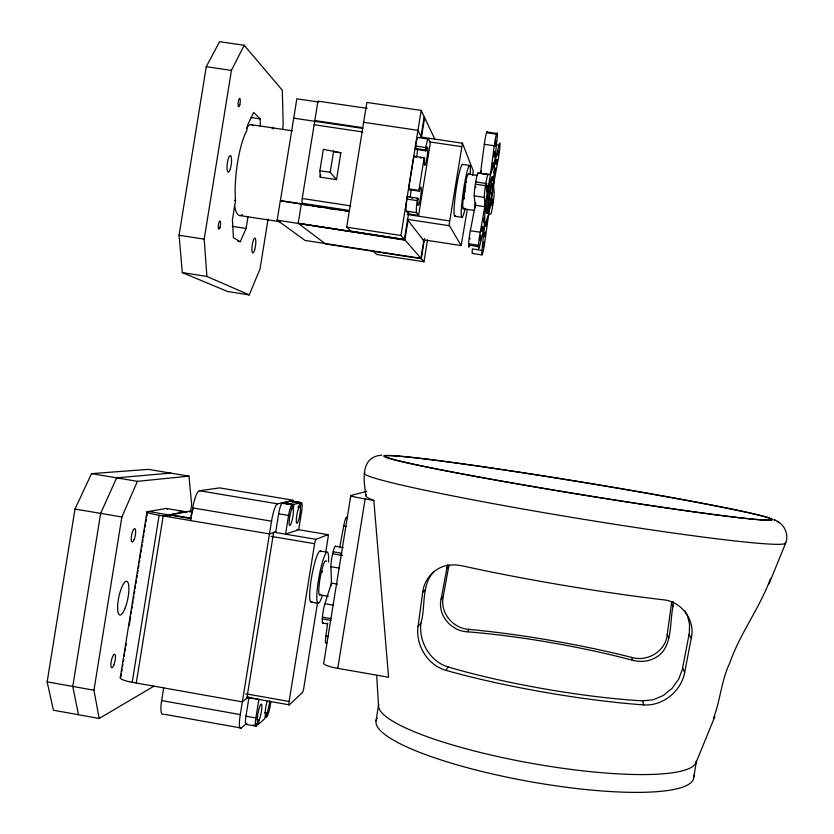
<?xml version="1.0" encoding="UTF-8"?>
<svg xmlns="http://www.w3.org/2000/svg" width="834" height="834" viewBox="0 0 834 834"><rect width="100%" height="100%" fill="white"/><g stroke="black" fill="none" stroke-linecap="round" stroke-linejoin="round"><path stroke-width="1.25" d="M469.323 246.332A10.456 0.907 -81.4 0 1 468.593 245.092L468.635 243.789A10.477 0.917 -81.4 0 1 470.334 230.737L475.745 202.777M475.255 207.76L474.275 195.865A10.706 0.938 -81.6 0 1 475.37 184.137L475.734 181.937A10.706 0.938 -81.6 0 1 477.965 173.076L490.455 174.452L494.572 163.308L498.951 145.293A10.206 0.782 -81.6 0 1 499.941 145.47L499.868 146.847A10.196 0.782 -81.6 0 1 498.159 159.565L492.477 189.954M468.593 245.092L478.487 246.614L478.539 245.311A10.477 0.844 -81.3 0 1 480.269 232.248L490.455 174.452L494.27 145.783A10.581 0.834 -81.6 0 1 496.532 134.191L496.803 133.482L486.9 132.022L486.618 132.731A10.571 0.907 -81.7 0 0 484.325 144.303L480.572 172.972L481.437 170.751M490.455 174.452L488.026 174.587A10.717 0.876 -81.5 0 0 485.847 183.459L485.492 185.659A10.706 0.876 -81.5 0 0 484.335 197.387L485.221 206.749L484.293 226.754L481.937 250.398A10.112 0.792 -81.3 0 0 482.344 254.141L482.625 253.317A10.102 0.792 -81.3 0 0 484.815 241.943L489.652 207.405M475.787 186.472L475.776 187.202M323.29 622.571A10.55 1.47 -79.7 0 1 322.299 618.88L322.424 617.129A10.561 1.48 -79.7 0 1 324.926 603.733L331.452 583.112L330.921 566.703A10.519 1.48 -80 0 1 332.672 553.745L333.152 551.785A10.508 1.48 -80 0 1 335.862 546.322L343.243 547.573M491.591 198.065L490.819 202.391M331.275 585.593L331.452 583.112L337.562 584.154M671.756 601.606L667.221 634.664C665.678 651.323 647.288 662.154 631.703 657.411A176.829 26.083 9.9 0 0 468.989 629.378C452.883 628.586 439.591 612.396 443.25 596.393L448.953 565.181L455.218 564.837L461.348 565.65A199.514 16.743 9.6 0 0 662.78 599.729C681.284 601.033 695.681 620.089 691.261 638.239L684.651 672.538C681.128 691.23 662.842 706.335 643.639 704.897A176.829 26.083 9.9 0 1 446.065 670.411C427.675 665.261 415.488 645.245 418.043 626.532L422.692 592.349C424.131 578.754 435.244 566.786 448.953 565.15M469.959 237.94L469.949 238.941M490.809 201.38L491.33 198.065M770.543 578.504C759.805 607.882 740.05 633.413 729.698 663.155C721.368 680.398 720.18 701.227 713.456 718.262M433.836 571.717C420.92 585.134 425.809 607.194 420.962 623.04C418.491 641.45 429.906 661.466 448.014 666.919A158.491 23.352 9.9 0 0 642.618 700.841L653.262 699.747L663.155 695.556L672.058 688.373L678.678 679.178L682.348 669.473L689.364 632.891L689.562 624.499L687.779 616.795M447.483 564.993L441.113 598.948C437.329 615.252 451.361 631.328 467.624 631.818A158.491 23.352 9.9 0 1 632.412 660.236C640.022 662.3 648.487 661.643 655.409 657.745C673.403 648.174 669.295 622.185 673.069 606.412L673.361 601.804M326.792 642.514A10.248 1.387 -79.6 0 1 326.501 642.868L326.157 643.15A10.269 1.387 -79.6 0 1 325.875 636.165L327.626 623.29M472.836 175.276L473.201 170.824L462.443 143.135L449.078 224.982L461.129 245.603L467.321 209.386M154.071 686.111L99.183 718.46L53.407 710.224L47.152 681.858L74.997 509.042L91.531 473.639L148.358 469.375L188.964 476.151L191.664 504.747L190.632 511.179M99.183 718.46L93.95 690.208L121.868 516.997L137.412 481.333L188.964 476.151M268.1 218.946L260.041 268.892L249.272 294.902L227.463 291.462L182.323 272.603L179.07 235.282L206.259 66.71L219.561 41.7L244.206 45.276L282.309 90.249L283.195 125.454L282.57 129.301M120.284 677.333L146.972 511.888M120.909 676.822L121.326 674.258M121.733 671.704L122.15 669.139M122.556 666.574L122.973 664.02M123.39 661.456L123.797 658.902M124.214 656.337L124.62 653.783M125.037 651.218L125.454 648.654M125.861 646.1L126.278 643.535M129.166 625.615L130.615 616.66M131.021 614.095L131.438 611.541M131.855 608.976L132.262 606.412M132.679 603.858L133.086 601.293M133.503 598.739L133.92 596.174M134.326 593.62L134.743 591.056M135.15 588.491L135.567 585.937M135.984 583.373L136.39 580.818M136.807 578.254L137.214 575.7M137.631 573.135L138.048 570.571M138.454 568.017L138.871 565.452M139.278 562.898L139.695 560.333M140.112 557.779L140.519 555.215M140.936 552.65L141.342 550.096M141.759 547.531L142.176 544.977M142.583 542.413L143 539.859M143.417 537.294L143.823 534.73M144.24 532.175L144.647 529.611M145.064 527.057L145.481 524.492M145.887 521.938L146.304 519.374M146.711 516.809L147.545 511.69L166.195 508.459L185.429 511.701A15.94 3.816 -79.4 0 1 186.722 512.514M248.803 696.765L242.34 701.884L132.199 682.295L159.148 515.245A16.857 1.501 8.3 0 1 147.545 511.69M249.272 294.902L206.905 276.461L204.194 239.17L231.425 70.39L244.206 45.276M136.255 683.015L163.214 515.933L185.429 511.701M260.385 126.247L260.114 118.897L253.63 112.381L247.74 124.85L246.812 130.552A45.818 10.654 -82.8 0 0 235.532 200.452L232.415 219.822L233.405 237.711L240.286 241.714L246.082 228.464L247.938 217.007M163.454 714.123A16.972 3.816 -78 0 1 161.65 700.56L163.693 687.894M190.694 520.583L192.737 507.906A16.67 3.889 -79.7 0 1 199.503 490.757L219.592 487.9L293.474 500.264L277.482 503.83L199.503 490.757M423.776 240.672L420.92 258.311L305.036 240.421L277.159 220.197L280.287 200.858L349.331 211.398M424.558 238.597L421.306 258.748L325.479 243.955L298.218 223.272L301.355 203.861L349.248 211.169M304.243 204.987L302.283 203.308A4.222 0.824 -82.3 0 1 302.221 198.492L314.137 124.746A4.253 0.824 -82.8 0 1 315.513 121.378M315.513 121.399L314.804 120.555L317.942 101.133L367.148 108.378M299.01 223.554L404.803 240.098L408.003 220.343L424.152 241.151M302.137 204.194L301.355 203.861M319.87 170.751L323.331 149.296L340.866 152.789L336.529 179.633L320.235 177.173L319.87 170.751L330.201 172.304L336.529 179.633M320.235 177.173L320.652 174.619M164.725 714.352L241.245 728.061A17.034 2.992 -78.6 0 1 240.286 714.602L271.54 521.198A16.732 3.055 -79.9 0 1 277.482 503.83M330.201 172.304L333.673 150.85M246.822 698.329L273.604 532.624M245.947 716.177L248.959 697.547L258.884 699.309L255.871 717.949A10.519 1.751 -78.7 0 0 256.361 726.237L246.499 724.465A10.508 1.814 -78.7 0 1 245.947 716.177L255.871 717.949M275.637 532.436L278.65 513.796A10.321 1.856 -80 0 1 282.267 503.131L292.588 504.674L291.91 508.917A8.903 1.532 -80 0 0 289.148 522.449A8.903 1.532 -80 0 0 291.692 521.803A8.903 1.532 -80 0 0 293.287 508.573L293.964 504.351L299.646 503.006L298.979 507.135A8.684 1.459 -80 0 0 296.299 520.322A8.684 1.459 -80 0 0 298.728 519.718A8.684 1.459 -80 0 0 300.282 506.811L301.366 502.6A9.987 1.678 -80.1 0 1 301.543 511.94L298.666 529.757L285.582 534.114L288.595 515.464A10.321 1.783 -80 0 1 292.15 504.789L292.588 504.674M256.361 726.237L257.539 721.546A9.07 1.512 -78.8 0 1 259.03 708.785A9.07 1.512 -78.8 0 1 261.886 706.231A9.07 1.512 -78.8 0 1 259.082 720.18L258.404 724.392L255.955 723.954M269.601 700.862A8.83 1.439 -78.9 0 1 266.932 713.174L266.265 717.292L266.734 716.865A10.154 1.647 -78.9 0 0 270.289 705.324L270.904 701.509M346.704 227.171L400.956 235.49L404.365 239.421L351.166 231.247L346.704 227.171L366.866 102.436L421.18 110.422L435.004 139.539M246.947 697.339L289.242 704.855A4.274 0.636 -79.1 0 1 289.106 701.488L314.627 543.716A4.212 0.646 -80 0 1 315.992 539.358L327.96 534.646A4.014 0.594 -80 0 1 327.981 538.284L325.698 552.358M317.629 602.263L303.764 687.998A4.076 0.584 -79.2 0 1 302.429 692.533M366.783 491.372L350.843 495.49L323.769 662.905A17.003 2.888 8.7 0 0 337.749 668.347L388.571 677.26L373.83 500.379A208.5 12.249 9.5 0 1 366.543 494.625M400.956 235.49L421.18 110.422M406.929 199.065L407.326 196.605L417.625 198.169L418.084 198.846A9.247 1.136 -81.8 0 0 418.97 204.267A9.247 1.136 -81.8 0 0 421.264 190.089A9.247 1.136 -81.8 0 0 419.325 191.163L409.056 189.62L408.577 188.901L413.862 156.198L424.172 157.73L424.61 158.533A9.289 1.126 -82 0 0 425.434 164.319A9.289 1.126 -82 0 0 427.727 150.141A9.289 1.126 -82 0 0 425.851 150.85L415.572 149.317L415.509 146.023A10.738 1.376 -82.1 0 1 418.303 137.558L428.54 139.08L430.354 142.75L418.595 215.474L408.493 213.931L406.398 211.148A10.686 1.376 -81.8 0 1 406.929 199.065L417.229 200.629A10.686 1.314 -81.8 0 0 416.625 212.701L418.595 215.474M404.803 240.098L404.344 239.567L408.733 212.441M421.045 136.317L424.204 116.791M424.61 117.657L421.462 137.12L417.959 130.333L363.655 122.296M337.749 668.347L365.156 498.941A17.003 1.032 9 0 1 350.843 495.49M417.229 200.629L417.625 198.169M419.325 191.163L418.877 190.454L424.172 157.73M425.851 150.85L425.809 147.555A10.748 1.303 -82 0 1 428.54 139.08M373.288 251.274L376.78 254.474L423.985 261.772L427.519 239.942M376.03 720.805L378.657 704.594A161.4 30.806 10.1 0 0 533.385 763.652A161.4 30.806 10.1 0 0 696.473 760.785L693.794 777.246M491.674 194.947L492.07 192.456M339.647 547.688L343.681 526.087A10.185 1.397 -80.2 0 1 346.527 517.236L346.84 517.122A10.175 1.397 -80.2 0 1 347.309 517.799M190.819 515.965L193.248 508.573M486.649 190.59L487.358 185.534L486.566 190.715M696.213 762.203L714.884 716.448M768.969 583.977L785.638 543.122C788.943 535.136 784.971 525.253 777.371 521.375M492.06 205.612L492.758 200.806L491.997 205.664M381.805 455.197C360.288 456.552 363.468 479.831 365.897 495.125M446.065 670.411L448.014 666.919M467.624 631.818L468.989 629.378M418.043 626.532L420.962 623.04M441.113 598.948L443.25 596.393M495.896 140.915L495.135 146.096L495.917 140.915M422.692 592.349L425.548 589.471M446.753 568.069L448.786 566.015M289.242 704.855L302.429 692.564M258.404 724.392L264.795 718.616L265.462 714.488A8.83 1.439 -78.9 0 1 267.203 701.102M241.245 728.061L246.906 723.151M275.971 531.873L269.476 533.927L159.148 515.245M301.366 502.6L291.368 501.088L300.949 502.693M170.584 473.087L116.645 477.851L100.653 513.39L72.766 686.424L78.459 714.738M206.259 66.71L231.425 70.39M318.64 102.029L296.841 98.819L280.412 200.587L302.179 203.913M486.618 132.731L496.532 134.191M495.354 144.762L498.951 145.293M484.325 144.303L494.27 145.783M314.804 120.555L362.738 127.665M293.714 118.167L362.811 128.415M420.326 136.953L462.516 143.219M314.137 124.746L362.832 131.98M429.479 141.884L461.525 146.638M251.201 117.573L260.114 118.897M415.509 146.023L425.809 147.555M415.113 148.494L425.413 150.026M251.514 124.725L292.234 130.792M414.978 157.094L415.613 157.188M420.107 157.866L421.389 158.053M423.318 158.345L424.61 158.533M462.39 164.371L469.573 165.445M477.965 173.076L488.026 174.587M334.601 151.851L340.866 152.789M468.322 174.087L477.194 175.421M475.734 181.937L485.847 183.459M475.37 184.137L485.492 185.659M474.275 195.865L484.335 197.387M408.577 188.901L418.877 190.454M475.349 205.258L485.221 206.749M411.026 197.783L412.945 198.075M416.802 198.659L418.084 198.846M463.318 208.781L474.682 210.512M454.718 216.246L461.859 217.33M406.398 211.148L416.625 212.701M302.221 198.492L350.885 205.904M407.242 214.484L449.505 220.916M302.283 203.308L349.54 210.512M407.013 219.279L449.161 225.712M305.911 205.07L309.748 205.654M312.291 206.04L314.845 206.425M317.4 206.822L319.943 207.207M328.877 208.573L331.421 208.959M333.975 209.344L336.529 209.741M345.453 211.096L348.007 211.492M470.334 230.737L480.269 232.248M234.333 200.264L235.532 200.452M468.635 243.789L478.539 245.311M422.661 239.671L461.098 245.571M481.937 250.398L472.346 248.928A10.112 0.855 -81.4 0 0 472.732 252.963M298.218 223.272L404.344 239.567M277.159 220.197L404.855 239.806L421.306 258.748M240.067 215.589L280.36 221.771M472.44 253.453L481.969 254.923M232.227 226.327L246.082 228.464M237.742 241.328L240.286 241.714M179.07 235.282L204.194 239.17M182.323 272.603L206.905 276.461M365.156 498.941L373.83 500.379M299.646 503.006L290.023 501.39L284.144 502.704L293.964 504.351M282.267 503.131L292.15 504.789M297.769 506.936L298.979 507.135M91.531 473.639L137.412 481.333M290.67 508.709L291.91 508.917M278.65 513.796L288.595 515.464M343.681 526.087L346.089 526.494M192.737 507.906L271.54 521.198M191.997 511.69L189.433 511.263L170.939 514.797L191.476 518.268M297.175 529.444L327.96 534.646M273.635 532.165L316.003 539.327M148.681 511.492L190.913 518.644M271.238 536.377L314.627 543.716M333.152 551.785L341.836 553.255M74.997 509.042L121.868 516.997M320.193 551.045L327.241 552.233M332.672 553.745L342.597 555.434M330.921 566.703L339.594 568.173M319.547 594.798L328.304 596.31M324.926 603.733L333.6 605.223M311.218 602.127L318.286 603.347M322.424 617.129L331.108 618.63M322.299 618.88L330.973 620.381M322.685 623.04L327.616 623.895M325.875 636.165L328.283 636.582M245.811 693.794L289.117 701.477M264.534 712.757L266.932 713.174M161.65 700.56L240.286 714.602M47.152 681.858L93.95 690.208M257.247 719.846L259.082 720.18M253.171 725.121L256.862 725.788M778.747 522.074L774.088 519.686L775.411 520.374M421.316 258.686L423.985 261.772M407.503 220.051L407.951 220.635M407.326 196.605L407.816 197.293M684.87 611.02L685.861 612.667M671.537 603.733L673.069 606.412M689.092 634.455L691.261 638.239M686.173 613.23L686.747 614.387M667.221 634.664L668.691 637.864M682.629 668.149L684.651 672.538M687.028 614.971L687.654 616.493M631.703 657.411L632.412 660.236M642.618 700.841L643.639 704.897M376.697 675.457L378.532 706.012M246.395 128.113A45.807 10.706 -82.8 0 1 253.202 125.798M242.35 214.619A45.807 10.706 -82.8 0 1 234.469 205.498M271.915 127.883A7.579 1.658 -83 0 1 273.458 129.009M455.552 215.579A26.229 2.585 -81.6 0 1 455.917 191.049A26.229 2.585 -81.6 0 1 462.807 164.778M465.101 208.698A26.24 2.46 -81.6 0 1 461.327 210.022A26.24 2.46 -81.6 0 1 466.832 172.555A26.24 2.46 -81.6 0 1 470.157 174.358M463.84 198.534A12.114 1.136 -81.6 0 1 465.726 185.304M466.362 182.49A12.114 1.136 -81.6 0 1 466.571 181.708M411.058 189.401A9.247 1.188 -81.8 0 1 410.182 196.991M409.056 189.62A9.247 1.188 -81.8 0 1 409.181 189.078M417.542 148.733A9.278 1.188 -82 0 1 416.625 157.146M415.572 149.317A9.278 1.188 -82 0 1 415.957 147.816M463.933 207.875A17.545 1.647 -81.6 0 1 464.048 192.028A17.545 1.647 -81.6 0 1 468.687 174.671M464.017 199.17A10.488 0.98 -81.6 0 1 464.111 197.575M464.642 192.717A10.488 0.98 -81.6 0 1 464.924 190.746M478.487 246.614A10.467 0.844 -81.3 0 0 479.686 245.947L484.293 226.754L488.443 214.891L490.736 214.057A9.977 0.761 -81.4 0 0 492.727 205.685L493.05 203.663A9.977 0.761 -81.4 0 0 494.166 192.842L493.488 183.73L494.572 163.308L497.106 138.329A10.561 0.834 -81.6 0 0 496.803 133.482M486.9 132.022A10.561 0.907 -81.7 0 1 487.504 132.179M486.91 213.139A18.515 1.459 -81.5 0 1 488.682 190.361A18.515 1.459 -81.5 0 1 492.487 180.363M488.693 207.207A18.515 1.459 -81.5 0 1 487.556 211.627M189.433 511.284A3.993 0.949 -79.5 0 1 189.954 512.253M169.969 516.142A4.18 1.042 -79.4 0 1 170.928 514.828M312.01 601.637A25.948 3.889 -79.8 0 1 311.728 576.419A25.948 3.889 -79.8 0 1 320.861 551.608M322.247 595.851A25.958 3.774 -79.8 0 1 316.847 595.122A25.958 3.774 -79.8 0 1 323.644 558.3A25.958 3.774 -79.8 0 1 328.481 562.095M322.174 572.197A11.978 1.741 -79.8 0 1 322.456 571.154M291.796 500.994A9.987 1.731 -80 0 1 292.463 501.901M320.59 594.162A17.347 2.523 -79.8 0 1 320.193 577.691A17.347 2.523 -79.8 0 1 326.355 561.428M693.648 775.224A161.389 32.516 10.2 0 1 528.172 781.302A161.389 32.516 10.2 0 1 377.249 718.084M785.221 542.35A213.494 9.56 9.4 0 1 574.689 517.851A213.494 9.56 9.4 0 1 364.865 472.815M178.893 510.908A15.377 3.732 -79.4 0 1 181.176 511.868M166.195 508.459A15.929 4.014 -79.3 0 1 167.561 509.282M132.199 682.295A16.857 3.273 7.1 0 1 120.534 677.062M492.196 199.347L491.403 204.038L492.196 199.347M479.8 240.088L480.645 235.355L479.8 240.088M481.718 231.101L482.542 226.379L481.718 231.101M483.637 222.167L484.471 217.486L483.637 222.167M483.126 246.833L483.939 242.308L483.126 246.833M484.325 236.7L485.148 232.206L484.325 236.7M485.524 226.504L486.326 221.948L485.524 226.504M494.26 172.617L495.083 168.093L494.26 172.617M485.836 188.348L486.639 183.636L485.836 188.348M496.084 164.1L496.876 159.544L496.084 164.1M487.171 192.028L488.015 187.389L487.171 192.028M497.898 155.656L498.701 151.131L497.898 155.656M492.56 167.061L493.384 162.463L492.56 167.061M493.822 156.344L493.864 156.875L494.635 151.715L493.822 156.344M230.403 168.635A8.361 2.043 -82.9 0 0 230.445 155.583A8.361 2.043 -82.9 0 0 227.015 167.311A8.361 2.043 -82.9 0 0 230.403 168.635M254.756 249.543A7.506 1.678 -82 0 0 254.902 238.138A7.506 1.678 -82 0 0 251.889 249.032A7.506 1.678 -82 0 0 254.756 249.543M239.806 104.792A4.212 1.011 -83.5 0 0 239.671 98.402A4.212 1.011 -83.5 0 0 238.065 104.542A4.212 1.011 -83.5 0 0 239.806 104.792M219.999 227.338A4.16 1.022 -82.3 0 0 219.988 220.989A4.16 1.022 -82.3 0 0 218.258 226.984A4.16 1.022 -82.3 0 0 219.999 227.338M490.402 205.571A18.515 1.439 -81.5 0 0 493.592 176.944A18.515 1.439 -81.5 0 0 488.255 203.079A18.515 1.439 -81.5 0 0 490.402 205.571M490.538 201.755A11.739 0.917 -81.5 0 0 492.55 183.647A11.739 0.917 -81.5 0 0 489.172 200.254A11.739 0.917 -81.5 0 0 490.538 201.755M471.815 475.682A195.385 6.203 9.3 0 0 770.387 519.895A195.385 6.203 9.3 0 0 491.591 468.062A195.385 6.203 9.3 0 0 471.815 475.682M477.976 476.892A197.001 6.255 9.3 0 0 772.326 519.957A197.001 6.255 9.3 0 0 483.595 466.842A197.001 6.255 9.3 0 0 477.976 476.892M125.225 607.85A17.17 4.566 -78.4 0 0 126.872 581.381A17.17 4.566 -78.4 0 0 117.688 605.265A17.17 4.566 -78.4 0 0 125.225 607.85M134.201 539.369A6.828 1.835 -79 0 0 134.858 528.652A6.828 1.835 -79 0 0 131.251 537.94A6.828 1.835 -79 0 0 134.201 539.369M113.799 665.115A6.912 1.814 -77.8 0 0 114.779 654.252A6.912 1.814 -77.8 0 0 110.943 663.51A6.912 1.814 -77.8 0 0 113.799 665.115"/></g></svg>
